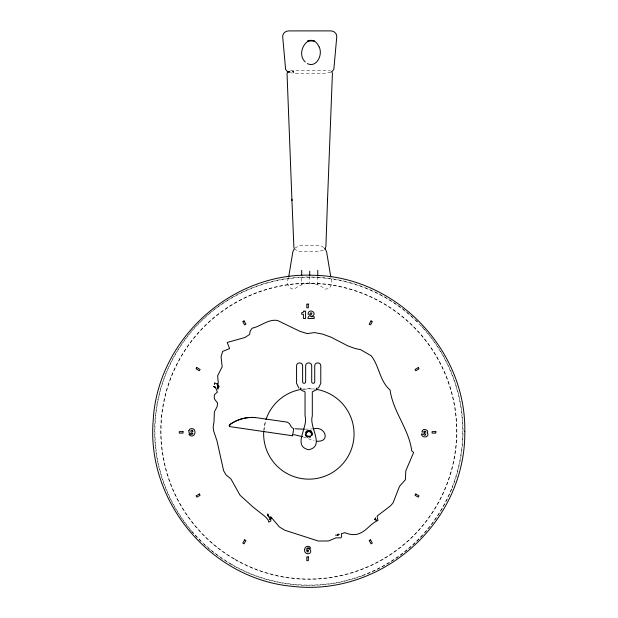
<?xml version="1.0" encoding="UTF-8"?>
<svg xmlns="http://www.w3.org/2000/svg" width="618" height="618" viewBox="0 0 618 618"><rect width="100%" height="100%" fill="white"/><g stroke="black" fill="none" stroke-linecap="round" stroke-linejoin="round"><path stroke-width="0.46" stroke-dasharray="3.09 2.32" d="M264.064 430.252L265.446 421.283A45.207 45.207 0 0 0 263.793 430.228M288.529 277.868C286.196 282.596 288.282 289.487 294.353 289.077C303.245 281.584 316.207 281.584 325.107 289.077C331.171 289.487 333.256 282.596 330.924 277.868M294.894 248.135L299.575 245.531L317.853 245.307L321.839 246.188L325.045 248.59M323.407 250.151L317.922 251.557L301.538 251.557L297.683 250.916L294.763 249.154M330.846 72.105L325.114 73.225L294.346 73.225M290.522 70.545L325.176 70.22L330.452 70.931M303.523 389.433L309.842 388.737L313.426 389.294M313.596 428.815L305.184 429.209M290.367 72.715L292.322 73.094M303.284 436.926L314.068 440.796M317.768 276.47L317.768 284.798M309.726 276.431L309.726 282.998M301.684 278.231L301.684 284.798M462.812 438.687A154.183 154.183 0 0 1 452.198 487.888M451.851 488.753A154.183 154.183 0 0 1 427.517 529.595M426.922 530.314A154.183 154.183 0 0 1 423.237 534.547M422.612 535.242A154.183 154.183 0 0 1 363.515 575.358M362.635 575.69A154.183 154.183 0 0 1 210.97 550.368M210.244 549.773A154.183 154.183 0 0 1 203.909 544.211M201.198 541.623A154.183 154.183 0 0 1 192.221 532.098M191.603 531.387A154.183 154.183 0 0 1 183.523 341.337M184.071 340.58A154.183 154.183 0 0 1 208.814 313.844M209.525 313.241A154.183 154.183 0 0 1 299.212 277.32M300.155 277.266A154.183 154.183 0 0 1 363.515 287.053M364.388 287.385A154.183 154.183 0 0 1 414.724 319.158M415.404 319.807A154.183 154.183 0 0 1 418.077 322.426M421.337 325.802A154.183 154.183 0 0 1 423.863 328.567M424.489 329.263A154.183 154.183 0 0 1 462.859 437.753M301.661 389.301A45.207 45.207 0 0 1 315.28 389.185M231.866 564.481A153.89 153.89 0 0 0 462.704 431.209A153.89 153.89 0 0 0 231.866 297.93A153.89 153.89 0 0 0 231.866 564.481M234.917 559.197A147.787 147.787 0 0 0 456.594 431.209A147.787 147.787 0 0 0 234.917 303.222A147.787 147.787 0 0 0 234.917 559.197M217.644 547.896A148.081 148.081 0 0 0 455.451 451.812A148.081 148.081 0 0 0 253.341 293.905A148.081 148.081 0 0 0 217.644 547.896"/><path stroke-width="0.93" d="M218.038 386.513L218.03 389.201L217.366 388.027L219.166 386.837L218.818 385.926L218.038 386.513L218.054 383.925L217.119 384.095L218.386 387.424M214.431 384.581L214.438 382.789L216.964 383.963L218.293 382.967L217.644 375.729L222.179 366.768L221.066 356.733L222.681 351.403L229.61 348.591L227.215 342.449L245.022 337.474L249.579 334.469L250.22 330.916L252.19 328.166C260.927 326.435 268.003 318.896 277.497 320.464L299.776 331.256L307.154 333.604L314.454 332.577L322.364 334.037L331.07 337.196L347.934 345.918L355.396 348.622L360.549 349.626L371.109 355.736C379.382 365.964 379.568 381.043 390.066 389.997C393.056 411.858 408.969 429.046 411.727 450.792L413.627 452.438L405.825 470.769L405.4 479.722L399.475 486.42L393.048 502.867L390.615 505.725L377.104 516.107L377.946 520.487C370.769 523.284 366.883 530.553 359.576 533.45C354.832 535.482 349.61 534.67 344.991 532.693L341.345 533.689L341.7 536.849L340.588 537.915L335.999 537.822L328.606 540.959L318.34 541.036L284.859 530.252L279.29 526.876L271.572 517.753M308.907 431.179C319.367 438.139 298.154 437.675 308.907 431.179L308.93 430.259M327.555 199.205L325.895 246.744L324.689 249.154M267.37 514.995C267.308 513.543 269.371 519.553 271.325 518.038L270.947 516.81L270.483 518.502L271.325 518.038L270.468 517.073L270.39 518.178L268.266 516.007L267.833 514.099L268.266 516.007M270.885 517.915L270.769 521.028L268.776 522.102L268.088 519.846L265.323 516.733L253.009 506.999L240.062 495.234L230.977 479.027L225.956 474.794L223.6 470.661L216.995 440.897L213.766 431.372L213.156 427.038L213.975 422.133L214.392 411.943L217.119 406.567L217.613 403.083L214.67 399.321L214.207 397.413L214.431 394.67L217.405 392.152L215.365 387.046M327.501 200.665L332.422 73.349L331.58 71.433M292.631 435.775L293.674 428.629A6.52 6.512 0 0 1 290.236 425.006A4.743 4.743 0 0 0 289.371 423.585L287.339 422.14L255.087 417.529A38.494 38.494 0 0 0 231.974 423.16L230.275 424.296L229.463 426.567L292.631 435.775L292.832 434.415M288.683 276.941L292.839 251.874L294.407 248.59M307.818 437.467L308.073 436.586M309.618 431.287L309.881 430.406L310.754 430.792L311.503 431.395L310.839 432.028M306.937 437.08L307.416 436.293M310.282 431.58L310.754 430.792M318.455 388.027L320.781 383.369L320.781 365.81C320.927 361.916 314.585 361.916 314.732 365.81L314.732 381.854C314.801 383.793 311.626 383.793 311.704 381.854L311.704 365.81C311.851 361.916 305.501 361.916 305.647 365.81L305.647 381.854C305.717 383.793 302.542 383.793 302.619 381.854L302.619 365.81C302.766 361.916 296.416 361.916 296.563 365.81L296.563 383.369L298.896 388.027M306.188 436.478L306.852 435.845M332.283 71.309L333.836 69.394L336.717 37.265C337.335 33.712 333.967 30.745 330.553 30.9L288.9 30.9C285.485 30.745 282.117 33.712 282.743 37.265L285.616 69.394L287.169 71.309M287.872 71.433L287.03 73.349L291.959 200.665M316.964 389.51L312.306 391.843L312.306 416.061C308.73 427.023 325.462 446.088 308.676 449.742C291.889 446.088 308.621 427.023 305.037 416.061L305.037 391.843L301.221 390.143M310.893 316.671C319.336 313.944 308.706 306.86 308.011 314.23L309.989 314.23L310.8 312.754L311.912 313.195L311.626 314.261L308.39 316.655L307.864 318.463L314.207 318.463L314.207 316.679L310.893 316.679M305.624 435.705L306.428 435.265M311.271 432.608L312.075 432.167M374.562 519.506L375.141 519.46L375.427 517.838L374.971 519.63L374.562 519.506L376.771 520.147L376.447 520.464L375.636 519.753M305.277 434.809L306.165 434.593M311.526 433.28L312.422 433.063M309.255 40.556L307.656 40.927L314.068 41.004M313.596 428.815C324.991 425.508 331.287 442.241 316.679 441.244M304.411 429.216L295.103 428.776M311.603 433.998L312.523 434.014M335.481 535.126L338.208 535.18L337.899 535.482L337.76 534.238L339.166 534.269L338.749 534.663L338.703 534.253M310.058 40.371L311.665 40.417M294.245 434.686L302.542 436.71M305.315 432.909L306.196 433.164M311.495 434.709L312.384 434.964M312.476 40.44L314.06 40.912M307.331 63.608C316.748 68.204 323.083 54.461 319.166 47.03M215.45 387.254L213.604 386.52L215.636 387.749M305.701 432.028L306.489 432.507M306.304 431.279L306.937 431.943M305.277 61.954C294.346 52.113 310.7 29.2 319.104 46.875M325.045 248.59L326.621 251.874L330.777 276.941M229.286 426.25L229.286 426.25A1.344 1.344 0 0 1 229.741 424.651A38.494 38.486 12.6 0 1 255.087 417.529M307.517 431.519L307.076 430.707L307.973 430.36L308.189 431.256M310.174 436.354L310.615 437.165M293.913 247.988L291.897 199.205M309.502 436.617L309.718 437.513M317.768 270.305L317.768 275.589M309.726 271.186L309.726 275.558M301.684 270.305L301.684 275.589M317.08 389.487A45.207 45.207 0 0 1 353.596 440.371A45.207 45.207 0 0 1 304.226 478.911A45.207 45.207 0 0 1 263.724 431.14M265.987 419.552A45.207 45.207 0 0 1 300.765 389.456M421.7 434.091C421.221 438.015 428.83 437.876 427.926 433.96A1.329 1.329 0 0 0 427.123 433.056C430.028 430.344 422.256 427.169 421.909 431.982L423.886 431.982L424.89 431.07L425.756 431.418L425.756 432.059C424.072 432.036 423.492 434.006 425.524 433.851L425.763 434.848L424.852 435.281L423.979 434.956L423.693 434.091L421.7 434.091M304.659 549.456C303.863 552.253 306.845 554.871 309.448 553.388A2.372 2.372 0 0 0 310.514 552.245C311.804 549.835 308.49 547.587 306.598 549.302L307.586 547.826L310.669 548.32C310.081 544.898 304.404 546.134 304.659 549.456M464.798 431.209C465.972 521.831 382.511 596.98 292.507 586.343C211.086 579.081 146.211 501.77 153.202 420.325C157.621 338.695 232.615 271.171 314.253 275.311C395.983 276.879 466.088 349.471 464.798 431.209M188.861 430.63L188.977 432.252A2.016 2.016 0 0 0 189.857 433.241C195.976 432.932 191.642 435.242 188.869 433.998C189.409 436.988 194.33 436.455 194.755 433.612A5.979 5.979 0 0 0 194.909 431.325C194.894 428.035 189.587 427.501 188.861 430.63M303.871 311.148L303.152 312.407L301.692 312.739L301.692 314.253L303.407 314.253L303.407 318.463L305.593 318.463L305.593 311.148L303.871 311.148M306.806 550.715C307.509 554.655 310.251 548.483 306.806 550.715M192.831 431.202C192.352 433.72 189.17 430.576 191.804 430.182A1.004 1.004 0 0 1 192.762 430.8L192.831 431.202M270.182 518.672L269.865 519.46L270.182 518.672M196.833 367.579L196.084 368.876L199.336 370.754L200.085 369.456L196.833 367.579M244.643 539.846L242.766 543.091L244.064 543.848L245.941 540.595L244.643 539.846M371.047 320.896L369.178 324.149L370.476 324.898L372.353 321.646L371.047 320.896M415.783 493.983L415.033 495.288L418.278 497.166L419.035 495.86L415.783 493.983M317.057 388.119L316.346 388.768L317.057 388.119M244.064 320.896L242.766 321.646L244.643 324.898L245.941 324.149L244.064 320.896M199.336 493.983L196.084 495.86L196.833 497.166L200.085 495.288L199.336 493.983M418.278 367.579L415.033 369.456L415.783 370.754L419.035 368.876L418.278 367.579M370.476 539.846L369.178 540.595L371.047 543.848L372.353 543.091L370.476 539.846M289.386 71.781L288.204 72.121L289.873 71.812L289.386 71.781M308.312 304.087L306.806 304.087L306.806 307.841L308.312 307.841L308.312 304.087M183.028 431.619L179.274 431.619L179.274 433.118L183.028 433.118L183.028 431.619M435.845 431.619L432.09 431.619L432.09 433.118L435.845 433.118L435.845 431.619M308.312 556.903L306.806 556.903L306.806 560.657L308.312 560.657L308.312 556.903M293.272 71.781L292.677 71.603L293.712 72.121L293.272 71.781M300.997 388.768L300.286 388.119L300.997 388.768"/></g></svg>
